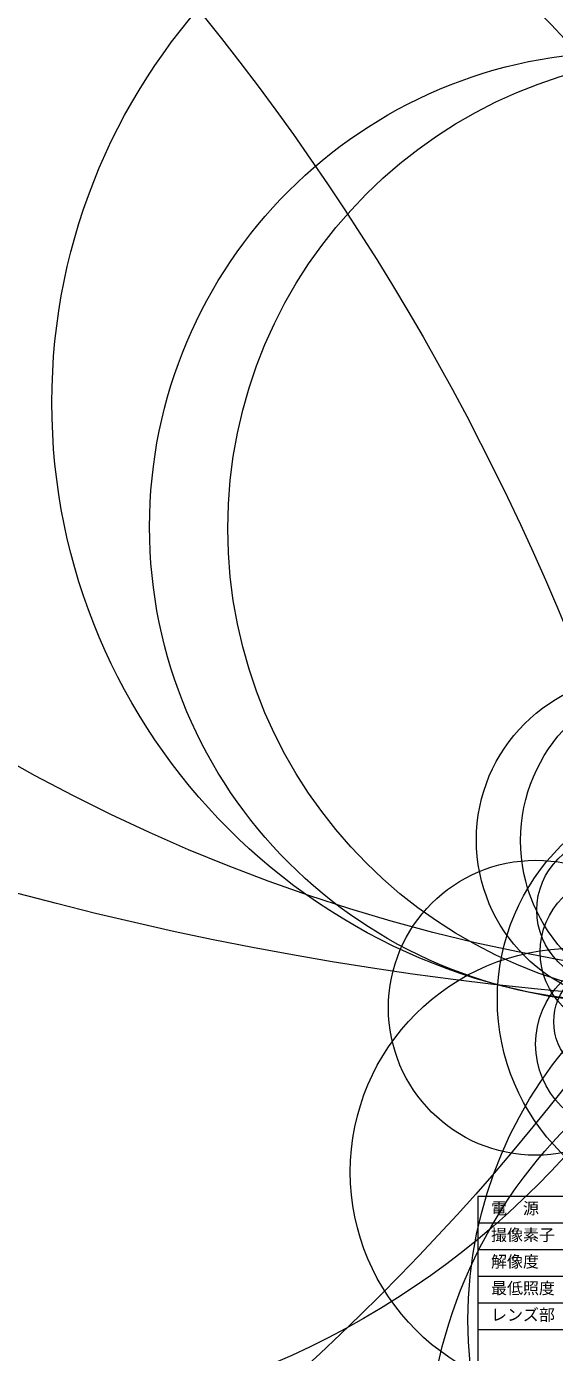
# Model space of a CAD drawing. Units: millimetres, scale not verified. Extents: x -948 to 618, y -557 to 1235.
# Drawn here: x -147.3 to -48.1, y -45.8 to 203.2 of the extents above; entities that cross this region are included whole.
import ezdxf
from ezdxf.enums import TextEntityAlignment as Align

# ---------------------------------------------------------------- set-up
doc = ezdxf.new("R2010")
doc.units = ezdxf.units.MM
doc.header["$LTSCALE"] = 0.125
doc.layers.add('0-1_MOJI1', color=7, linetype='Continuous')
doc.layers.add('0-2_WAKU', color=1, linetype='Continuous', lineweight=18)
doc.layers.add('0-5_GAIKEI', color=1, linetype='Continuous', lineweight=18)
doc.styles.add('ＭＳ ゴシック', font='')
doc.styles.get('ＭＳ ゴシック').set_extended_font_data('MS Gothic')

msp = doc.modelspace()

# ---------------------------------------------------------------- linework, layer by layer
at = {"layer": '0-2_WAKU', "color": 4}
for p, q in [((-62.4976, -16.4967), (-62.4976, -56.4967)), ((62.5024, -16.4967), (-62.4976, -16.4967))]:
    msp.add_line(p, q, dxfattribs=at)
at = {"layer": '0-2_WAKU'}
for p, q in [((62.5024, -21.4967), (-62.4976, -21.4967)), ((-62.4976, -26.4967), (62.5024, -26.4967)), ((-62.4976, -31.4967), (62.5024, -31.4967)), ((-62.4976, -36.4967), (62.5024, -36.4967)), ((-62.4976, -41.4967), (62.5024, -41.4967))]:
    msp.add_line(p, q, dxfattribs=at)
at = {"layer": '0-5_GAIKEI'}
for centre, radius in [((10.3105, 627.4216), 608.0692), ((-389.0733, 273.1617), 435.9395), ((11.4567, 352.3414), 329.626), ((-479.2615, -88.3123), 468.57), ((-161.6698, 95.9208), 156.056), ((-29.2946, 132.5882), 113.223), ((-34.9685, 109.2592), 89.1948), ((-20.584, 108.9438), 88.8787), ((-31.9094, 50.4671), 30.8391), ((-23.714, 50.3706), 30.7267), ((-18.084, 20.5434), 40.7261), ((-51.5874, 18.9315), 27.7003), ((-36.3952, 29.4243), 14.3812), ((-44.4544, -11.8864), 41.9876), ((-35.1799, 12.0985), 16.4515), ((-37.5449, 16.3088), 10.6775), ((18.7511, -67.3948), 90.7681)]:
    msp.add_circle(centre, radius, dxfattribs=at)
at = {"layer": '0-5_GAIKEI', "color": 7}
for centre, radius in [((-37.7497, 37.2413), 13.6468), ((15.7364, -39.7068), 80.0807)]:
    msp.add_circle(centre, radius, dxfattribs=at)

# ---------------------------------------------------------------- texts
at = {"layer": '0-1_MOJI1', "style": 'ＭＳ ゴシック'}
for s, p in [('電\u3000源', (-59.9976, -20.4967)), ('撮像素子', (-59.9976, -25.4967)), ('解像度', (-59.9976, -30.4967)), ('最低照度', (-59.9976, -35.4967)), ('レンズ部', (-59.9976, -40.4967))]:
    msp.add_text(s, height=2.199, dxfattribs=at).set_placement(p, align=Align.BOTTOM_LEFT)

doc.saveas('drawing.dxf')
